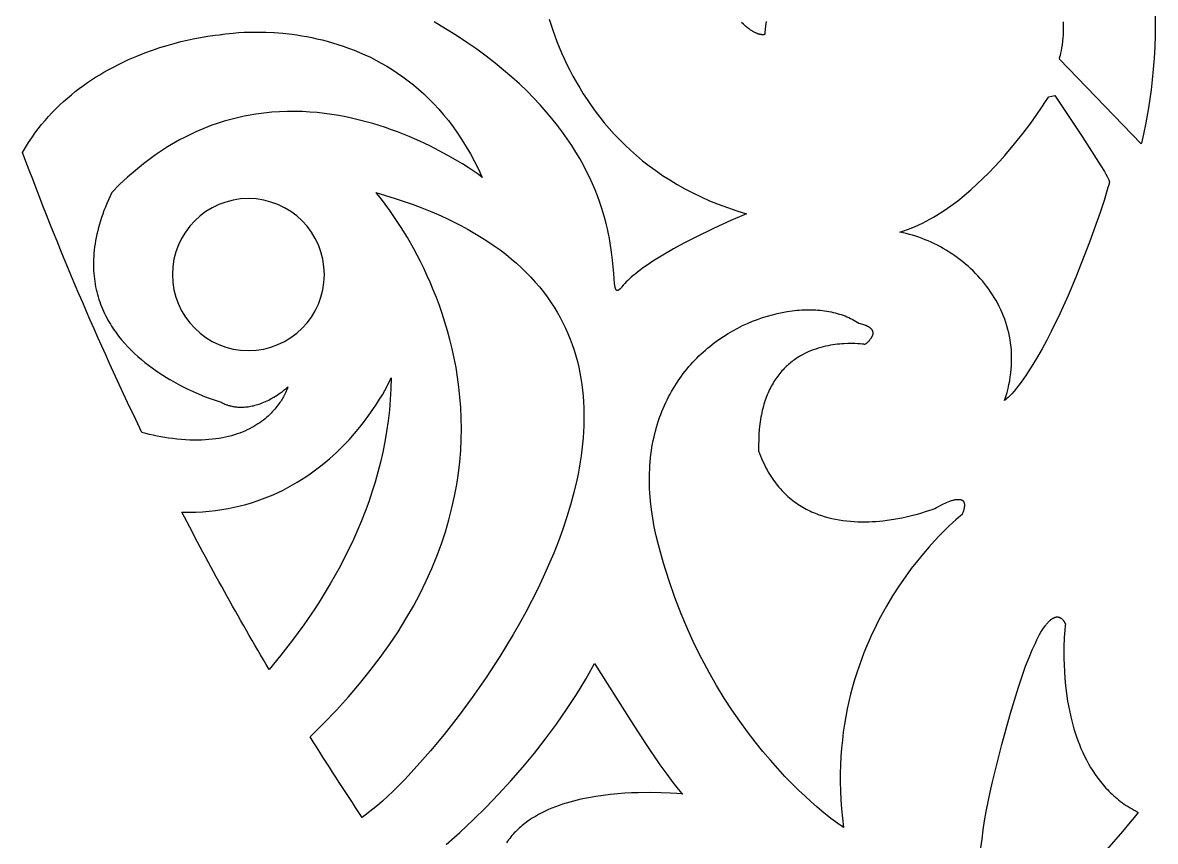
# Model space of a CAD drawing. Extents: x -3008 to 184, y 2842 to 4842.
# Drawn here: x -2734.9 to -2467.4, y 3415 to 3608.3 of the extents above; entities that cross this region are included whole.
import ezdxf

# ---------------------------------------------------------------- set-up
doc = ezdxf.new("R2010")
doc.units = 0
doc.layers.add('LAYER_1', color=7, linetype='CONTINUOUS')

msp = doc.modelspace()

# ---------------------------------------------------------------- linework, layer by layer
at = {"layer": 'LAYER_1'}
for points in [[(-2467.46, 3611.09), (-2467.4, 3608.21), (-2467.42, 3605.38), (-2467.51, 3602.61), (-2467.67, 3599.92), (-2467.88, 3597.32), (-2468.13, 3594.84), (-2468.41, 3592.49), (-2469.02, 3588.24), (-2469.64, 3584.7), (-2470.18, 3582.01), (-2470.68, 3579.85), (-2470.71, 3579.69), (-2490.08, 3599.78), (-2490.06, 3599.84), (-2490.01, 3600.01), (-2489.92, 3600.29), (-2489.82, 3600.67), (-2489.7, 3601.15), (-2489.58, 3601.72), (-2489.45, 3602.39), (-2489.33, 3603.13), (-2489.23, 3603.96), (-2489.14, 3604.86), (-2489.11, 3605.33), (-2489.08, 3605.82), (-2489.07, 3606.33), (-2489.06, 3606.86), (-2489.07, 3607.39), (-2489.08, 3607.95), (-2489.11, 3608.51)], [(-2610.61, 3609.13), (-2609.75, 3606.56), (-2609.27, 3605.25), (-2608.76, 3603.92), (-2608.22, 3602.57), (-2607.64, 3601.22), (-2607.03, 3599.85), (-2606.37, 3598.47), (-2605.68, 3597.09), (-2604.95, 3595.71), (-2604.18, 3594.32), (-2603.37, 3592.93), (-2602.51, 3591.54), (-2601.61, 3590.16), (-2600.67, 3588.78), (-2599.68, 3587.41), (-2598.64, 3586.04), (-2597.55, 3584.69), (-2596.42, 3583.36), (-2595.23, 3582.04), (-2593.99, 3580.73), (-2592.7, 3579.45), (-2591.35, 3578.19), (-2589.96, 3576.95), (-2588.5, 3575.73), (-2586.99, 3574.55), (-2585.42, 3573.39), (-2583.78, 3572.27), (-2582.09, 3571.18), (-2580.34, 3570.12), (-2578.53, 3569.1), (-2576.65, 3568.12), (-2574.7, 3567.19), (-2572.69, 3566.29), (-2570.62, 3565.45), (-2568.47, 3564.65), (-2566.26, 3563.89), (-2563.97, 3563.2), (-2567.66, 3561.62), (-2571.58, 3559.83), (-2576.26, 3557.55), (-2578.74, 3556.26), (-2581.24, 3554.89), (-2583.7, 3553.47), (-2584.9, 3552.74), (-2586.06, 3552), (-2587.19, 3551.25), (-2588.27, 3550.5), (-2589.3, 3549.74), (-2590.27, 3548.98), (-2590.72, 3548.61), (-2591.17, 3548.23), (-2591.59, 3547.85), (-2591.99, 3547.47), (-2592.37, 3547.1), (-2592.73, 3546.72), (-2593.07, 3546.35), (-2593.38, 3545.98), (-2593.53, 3545.8), (-2593.67, 3545.65), (-2593.73, 3545.58), (-2593.8, 3545.51), (-2593.86, 3545.45), (-2593.92, 3545.39), (-2593.98, 3545.34), (-2594.03, 3545.3), (-2594.09, 3545.25), (-2594.14, 3545.22), (-2594.19, 3545.18), (-2594.24, 3545.16), (-2594.28, 3545.13), (-2594.33, 3545.11), (-2594.37, 3545.1), (-2594.41, 3545.09), (-2594.45, 3545.08), (-2594.49, 3545.08), (-2594.53, 3545.09), (-2594.57, 3545.09), (-2594.6, 3545.11), (-2594.63, 3545.12), (-2594.66, 3545.14), (-2594.69, 3545.17), (-2594.72, 3545.2), (-2594.75, 3545.23), (-2594.78, 3545.27), (-2594.8, 3545.31), (-2594.83, 3545.36), (-2594.85, 3545.41), (-2594.88, 3545.46), (-2594.9, 3545.52), (-2594.92, 3545.59), (-2594.94, 3545.65), (-2594.96, 3545.73), (-2594.98, 3545.8), (-2594.99, 3545.88), (-2595.01, 3545.96), (-2595.04, 3546.14), (-2595.07, 3546.34), (-2595.13, 3546.77), (-2595.23, 3547.82), (-2595.32, 3549.09), (-2595.61, 3552.29), (-2595.83, 3554.17), (-2596.15, 3556.24), (-2596.34, 3557.34), (-2596.56, 3558.48), (-2596.82, 3559.66), (-2597.11, 3560.87), (-2597.44, 3562.12), (-2597.81, 3563.4), (-2598.22, 3564.72), (-2598.67, 3566.07), (-2599.18, 3567.44), (-2599.73, 3568.85), (-2600.34, 3570.28), (-2601, 3571.73), (-2601.72, 3573.21), (-2602.5, 3574.71), (-2603.35, 3576.23), (-2604.26, 3577.77), (-2605.24, 3579.33), (-2606.3, 3580.9), (-2607.42, 3582.48), (-2608.63, 3584.08), (-2609.91, 3585.69), (-2611.28, 3587.31), (-2612.73, 3588.94), (-2614.27, 3590.57), (-2615.89, 3592.2), (-2617.61, 3593.85), (-2619.43, 3595.49), (-2621.34, 3597.13), (-2623.36, 3598.77), (-2625.48, 3600.41), (-2627.7, 3602.04), (-2630.03, 3603.67), (-2632.48, 3605.29), (-2635.04, 3606.9), (-2637.71, 3608.5)], [(-2559.33, 3608.6), (-2559.48, 3607.55), (-2559.57, 3606.69), (-2559.63, 3606.06), (-2559.66, 3605.66), (-2559.67, 3605.55), (-2559.67, 3605.53), (-2559.67, 3605.52), (-2559.67, 3605.52), (-2559.67, 3605.52), (-2559.68, 3605.52), (-2559.69, 3605.51), (-2559.71, 3605.51), (-2559.73, 3605.51), (-2559.76, 3605.5), (-2559.79, 3605.5), (-2559.83, 3605.49), (-2559.88, 3605.49), (-2559.92, 3605.48), (-2559.98, 3605.48), (-2560.04, 3605.48), (-2560.1, 3605.48), (-2560.17, 3605.48), (-2560.24, 3605.49), (-2560.32, 3605.49), (-2560.4, 3605.5), (-2560.49, 3605.51), (-2560.58, 3605.53), (-2560.67, 3605.54), (-2560.78, 3605.57), (-2560.88, 3605.59), (-2560.99, 3605.62), (-2561.1, 3605.65), (-2561.22, 3605.69), (-2561.35, 3605.73), (-2561.47, 3605.78), (-2561.61, 3605.83), (-2561.74, 3605.89), (-2561.88, 3605.96), (-2562.03, 3606.03), (-2562.18, 3606.1), (-2562.33, 3606.19), (-2562.49, 3606.28), (-2562.65, 3606.37), (-2562.82, 3606.48), (-2562.99, 3606.59), (-2563.16, 3606.71), (-2563.34, 3606.84), (-2563.52, 3606.97), (-2563.71, 3607.12), (-2563.9, 3607.27), (-2564.09, 3607.44), (-2564.29, 3607.61), (-2564.69, 3607.98), (-2565.11, 3608.4)], [(-2508.59, 3413.5), (-2508.34, 3415.58), (-2508.06, 3417.71), (-2507.72, 3419.88), (-2507.34, 3422.1), (-2506.9, 3424.37), (-2506.41, 3426.68), (-2505.86, 3429.05), (-2503.66, 3437.86), (-2501.62, 3445.27), (-2499.75, 3451.4), (-2498.87, 3454.02), (-2498.03, 3456.36), (-2497.23, 3458.44), (-2496.47, 3460.27), (-2495.74, 3461.86), (-2495.4, 3462.57), (-2495.06, 3463.23), (-2494.73, 3463.84), (-2494.41, 3464.4), (-2494.1, 3464.91), (-2493.8, 3465.37), (-2493.51, 3465.79), (-2493.36, 3465.98), (-2493.22, 3466.17), (-2493.08, 3466.34), (-2492.95, 3466.5), (-2492.81, 3466.66), (-2492.68, 3466.8), (-2492.55, 3466.93), (-2492.43, 3467.06), (-2492.3, 3467.17), (-2492.18, 3467.28), (-2492.06, 3467.38), (-2491.94, 3467.47), (-2491.88, 3467.51), (-2491.83, 3467.55), (-2491.77, 3467.59), (-2491.71, 3467.63), (-2491.66, 3467.66), (-2491.6, 3467.7), (-2491.55, 3467.73), (-2491.49, 3467.76), (-2491.44, 3467.79), (-2491.38, 3467.81), (-2491.33, 3467.83), (-2491.28, 3467.86), (-2491.23, 3467.88), (-2491.18, 3467.9), (-2491.13, 3467.91), (-2491.07, 3467.93), (-2491.03, 3467.94), (-2490.98, 3467.96), (-2490.93, 3467.97), (-2490.88, 3467.98), (-2490.83, 3467.99), (-2490.79, 3467.99), (-2490.74, 3468), (-2490.69, 3468), (-2490.65, 3468.01), (-2490.6, 3468.01), (-2490.56, 3468.01), (-2490.52, 3468.01), (-2490.47, 3468), (-2490.43, 3468), (-2490.39, 3468), (-2490.35, 3467.99), (-2490.3, 3467.98), (-2490.26, 3467.98), (-2490.22, 3467.97), (-2490.18, 3467.96), (-2490.15, 3467.95), (-2490.11, 3467.94), (-2490.07, 3467.92), (-2490.03, 3467.91), (-2490, 3467.89), (-2489.96, 3467.88), (-2489.92, 3467.86), (-2489.89, 3467.85), (-2489.85, 3467.83), (-2489.82, 3467.81), (-2489.78, 3467.79), (-2489.75, 3467.77), (-2489.72, 3467.75), (-2489.69, 3467.73), (-2489.65, 3467.71), (-2489.62, 3467.69), (-2489.59, 3467.66), (-2489.56, 3467.64), (-2489.53, 3467.61), (-2489.5, 3467.59), (-2489.45, 3467.54), (-2489.39, 3467.49), (-2489.34, 3467.44), (-2489.29, 3467.38), (-2489.24, 3467.33), (-2489.19, 3467.27), (-2489.15, 3467.22), (-2489.1, 3467.16), (-2489.06, 3467.11), (-2489.02, 3467.05), (-2488.99, 3467), (-2488.95, 3466.94), (-2488.89, 3466.84), (-2488.83, 3466.74), (-2488.78, 3466.65), (-2488.74, 3466.56), (-2488.71, 3466.49), (-2488.68, 3466.43), (-2488.66, 3466.39), (-2488.65, 3466.35), (-2488.69, 3465.97), (-2488.79, 3464.88), (-2488.9, 3463.17), (-2488.98, 3460.91), (-2489, 3459.61), (-2488.99, 3458.2), (-2488.95, 3456.7), (-2488.88, 3455.12), (-2488.76, 3453.46), (-2488.6, 3451.74), (-2488.38, 3449.96), (-2488.11, 3448.15), (-2487.77, 3446.3), (-2487.37, 3444.43), (-2487.14, 3443.49), (-2486.89, 3442.55), (-2486.63, 3441.61), (-2486.34, 3440.68), (-2486.03, 3439.74), (-2485.69, 3438.81), (-2485.34, 3437.88), (-2484.96, 3436.96), (-2484.56, 3436.04), (-2484.13, 3435.14), (-2483.68, 3434.25), (-2483.2, 3433.36), (-2482.7, 3432.49), (-2482.16, 3431.64), (-2481.6, 3430.8), (-2481.01, 3429.97), (-2480.39, 3429.17), (-2480.07, 3428.77), (-2479.74, 3428.38), (-2479.41, 3428), (-2479.06, 3427.62), (-2478.71, 3427.24), (-2478.35, 3426.87), (-2477.98, 3426.51), (-2477.61, 3426.15), (-2477.22, 3425.8), (-2476.83, 3425.46), (-2476.43, 3425.12), (-2476.02, 3424.79), (-2475.6, 3424.46), (-2475.17, 3424.15), (-2474.74, 3423.84), (-2474.29, 3423.53), (-2473.84, 3423.24), (-2473.37, 3422.95), (-2472.9, 3422.67), (-2472.42, 3422.4), (-2471.93, 3422.13), (-2471.43, 3421.87), (-2472.37, 3420.69), (-2473.31, 3419.55), (-2475.18, 3417.37), (-2478.82, 3413.14)], [(-2634.87, 3414.29), (-2631.68, 3417.15), (-2628.55, 3420.09), (-2625.49, 3423.11), (-2622.51, 3426.2), (-2619.61, 3429.35), (-2616.79, 3432.58), (-2614.06, 3435.88), (-2611.42, 3439.24), (-2608.88, 3442.67), (-2606.45, 3446.17), (-2604.13, 3449.72), (-2601.93, 3453.34), (-2599.84, 3457.03), (-2591.32, 3443.49), (-2587.83, 3438.15), (-2584.41, 3433.12), (-2582.82, 3430.89), (-2581.37, 3428.95), (-2580.71, 3428.1), (-2580.1, 3427.35), (-2579.54, 3426.71), (-2579.28, 3426.43), (-2579.04, 3426.18), (-2579.39, 3426.22), (-2580.41, 3426.3), (-2582.02, 3426.41), (-2584.12, 3426.5), (-2586.66, 3426.55), (-2589.55, 3426.52), (-2591.1, 3426.46), (-2592.72, 3426.38), (-2594.37, 3426.25), (-2596.07, 3426.09), (-2597.8, 3425.88), (-2599.55, 3425.63), (-2601.31, 3425.32), (-2603.07, 3424.95), (-2603.94, 3424.75), (-2604.81, 3424.53), (-2605.68, 3424.29), (-2606.54, 3424.04), (-2607.4, 3423.77), (-2608.24, 3423.48), (-2609.08, 3423.17), (-2609.91, 3422.85), (-2610.72, 3422.51), (-2611.52, 3422.14), (-2612.3, 3421.76), (-2613.07, 3421.35), (-2613.83, 3420.93), (-2614.56, 3420.48), (-2615.28, 3420.01), (-2615.63, 3419.77), (-2615.97, 3419.52), (-2616.31, 3419.26), (-2616.65, 3419), (-2616.97, 3418.74), (-2617.3, 3418.46), (-2617.61, 3418.19), (-2617.92, 3417.9), (-2618.22, 3417.61), (-2618.52, 3417.31), (-2618.81, 3417.01), (-2619.09, 3416.7), (-2619.37, 3416.38), (-2619.64, 3416.06), (-2619.9, 3415.73), (-2620.16, 3415.39), (-2620.4, 3415.05), (-2620.64, 3414.7)]]:
    msp.add_lwpolyline(points, dxfattribs=at)
for points in [[(-2734.94, 3577.68), (-2734.25, 3578.86), (-2733.54, 3580), (-2732.81, 3581.11), (-2732.05, 3582.2), (-2731.27, 3583.24), (-2730.46, 3584.26), (-2729.64, 3585.25), (-2728.8, 3586.2), (-2727.95, 3587.13), (-2727.07, 3588.02), (-2726.18, 3588.89), (-2725.28, 3589.72), (-2724.37, 3590.53), (-2723.44, 3591.31), (-2722.5, 3592.07), (-2721.56, 3592.79), (-2720.6, 3593.49), (-2719.64, 3594.17), (-2718.68, 3594.82), (-2717.71, 3595.44), (-2716.73, 3596.04), (-2715.75, 3596.62), (-2714.78, 3597.17), (-2713.8, 3597.7), (-2711.85, 3598.69), (-2709.91, 3599.6), (-2708, 3600.42), (-2706.12, 3601.17), (-2704.28, 3601.84), (-2702.5, 3602.44), (-2700.77, 3602.97), (-2699.12, 3603.44), (-2697.54, 3603.85), (-2696.05, 3604.2), (-2694.66, 3604.5), (-2693.38, 3604.76), (-2691.17, 3605.14), (-2689.5, 3605.37), (-2688.44, 3605.49), (-2688.17, 3605.51), (-2688.1, 3605.52), (-2688.08, 3605.52), (-2688.08, 3605.52), (-2688.08, 3605.52), (-2688.07, 3605.52), (-2688.07, 3605.52), (-2688.04, 3605.53), (-2687.95, 3605.54), (-2687.59, 3605.6), (-2687, 3605.68), (-2686.19, 3605.78), (-2685.18, 3605.88), (-2683.98, 3605.97), (-2682.6, 3606.05), (-2681.06, 3606.1), (-2679.36, 3606.12), (-2677.52, 3606.08), (-2675.56, 3605.99), (-2673.47, 3605.82), (-2671.29, 3605.58), (-2670.16, 3605.42), (-2669.01, 3605.25), (-2667.84, 3605.04), (-2666.65, 3604.81), (-2665.44, 3604.55), (-2664.22, 3604.26), (-2662.99, 3603.95), (-2661.74, 3603.6), (-2660.49, 3603.21), (-2659.22, 3602.8), (-2657.95, 3602.34), (-2656.67, 3601.85), (-2655.39, 3601.32), (-2654.1, 3600.76), (-2652.81, 3600.15), (-2651.52, 3599.5), (-2650.24, 3598.8), (-2648.96, 3598.06), (-2647.68, 3597.27), (-2646.41, 3596.44), (-2645.14, 3595.56), (-2643.89, 3594.63), (-2642.65, 3593.64), (-2641.42, 3592.6), (-2640.2, 3591.51), (-2639, 3590.37), (-2637.82, 3589.16), (-2636.65, 3587.9), (-2635.51, 3586.58), (-2634.39, 3585.2), (-2633.29, 3583.76), (-2632.22, 3582.25), (-2631.17, 3580.68), (-2630.15, 3579.04), (-2629.16, 3577.33), (-2628.2, 3575.56), (-2627.27, 3573.72), (-2626.38, 3571.8), (-2626.93, 3572.21), (-2627.6, 3572.69), (-2628.52, 3573.33), (-2629.69, 3574.1), (-2631.08, 3574.98), (-2632.69, 3575.95), (-2634.51, 3576.99), (-2636.53, 3578.09), (-2638.73, 3579.21), (-2641.12, 3580.34), (-2643.67, 3581.45), (-2646.38, 3582.53), (-2647.79, 3583.05), (-2649.24, 3583.55), (-2650.72, 3584.04), (-2652.23, 3584.5), (-2653.77, 3584.93), (-2655.35, 3585.34), (-2656.95, 3585.72), (-2658.58, 3586.07), (-2660.24, 3586.38), (-2661.92, 3586.66), (-2663.62, 3586.89), (-2665.35, 3587.08), (-2667.1, 3587.23), (-2668.87, 3587.32), (-2670.66, 3587.37), (-2672.46, 3587.36), (-2674.28, 3587.29), (-2676.12, 3587.17), (-2677.97, 3586.98), (-2679.83, 3586.73), (-2681.7, 3586.41), (-2682.64, 3586.23), (-2683.58, 3586.03), (-2684.52, 3585.81), (-2685.47, 3585.57), (-2686.42, 3585.31), (-2687.37, 3585.04), (-2688.32, 3584.74), (-2689.27, 3584.42), (-2690.22, 3584.09), (-2691.17, 3583.73), (-2692.13, 3583.36), (-2693.08, 3582.96), (-2694.04, 3582.54), (-2694.99, 3582.1), (-2695.95, 3581.64), (-2696.9, 3581.15), (-2697.86, 3580.64), (-2698.81, 3580.11), (-2699.77, 3579.56), (-2700.72, 3578.98), (-2701.67, 3578.38), (-2702.62, 3577.75), (-2703.57, 3577.1), (-2704.52, 3576.42), (-2705.47, 3575.72), (-2706.42, 3575), (-2707.36, 3574.24), (-2708.3, 3573.46), (-2709.24, 3572.66), (-2710.18, 3571.83), (-2712.05, 3570.08), (-2713.9, 3568.22), (-2714.7, 3566.49), (-2715.06, 3565.64), (-2715.4, 3564.79), (-2715.73, 3563.96), (-2716.03, 3563.14), (-2716.31, 3562.32), (-2716.57, 3561.51), (-2716.81, 3560.72), (-2717.03, 3559.93), (-2717.22, 3559.15), (-2717.41, 3558.38), (-2717.57, 3557.61), (-2717.71, 3556.86), (-2717.83, 3556.12), (-2717.94, 3555.38), (-2718.03, 3554.65), (-2718.1, 3553.93), (-2718.15, 3553.22), (-2718.19, 3552.52), (-2718.21, 3551.83), (-2718.22, 3551.14), (-2718.2, 3550.47), (-2718.18, 3549.8), (-2718.13, 3549.14), (-2718.08, 3548.49), (-2718, 3547.84), (-2717.92, 3547.21), (-2717.82, 3546.58), (-2717.7, 3545.96), (-2717.57, 3545.35), (-2717.43, 3544.75), (-2717.28, 3544.15), (-2717.11, 3543.56), (-2716.93, 3542.98), (-2716.74, 3542.41), (-2716.54, 3541.85), (-2716.32, 3541.3), (-2716.09, 3540.75), (-2715.86, 3540.21), (-2715.61, 3539.68), (-2715.35, 3539.15), (-2715.09, 3538.63), (-2714.81, 3538.12), (-2714.52, 3537.62), (-2714.23, 3537.13), (-2713.92, 3536.64), (-2713.61, 3536.16), (-2713.29, 3535.69), (-2712.96, 3535.23), (-2712.63, 3534.77), (-2712.28, 3534.32), (-2711.58, 3533.44), (-2710.84, 3532.59), (-2710.09, 3531.77), (-2709.32, 3530.98), (-2708.52, 3530.22), (-2707.71, 3529.48), (-2706.89, 3528.77), (-2706.06, 3528.09), (-2705.22, 3527.43), (-2704.37, 3526.8), (-2703.52, 3526.2), (-2702.67, 3525.62), (-2701.82, 3525.07), (-2700.98, 3524.54), (-2700.14, 3524.04), (-2699.3, 3523.57), (-2697.68, 3522.69), (-2696.11, 3521.9), (-2694.63, 3521.21), (-2693.25, 3520.6), (-2692, 3520.09), (-2690.88, 3519.66), (-2689.92, 3519.32), (-2688.56, 3518.87), (-2688.08, 3518.72), (-2688.06, 3518.71), (-2688, 3518.67), (-2687.91, 3518.62), (-2687.78, 3518.55), (-2687.62, 3518.47), (-2687.42, 3518.37), (-2687.19, 3518.27), (-2686.92, 3518.17), (-2686.78, 3518.12), (-2686.62, 3518.06), (-2686.46, 3518.01), (-2686.29, 3517.96), (-2686.12, 3517.91), (-2685.93, 3517.86), (-2685.74, 3517.82), (-2685.54, 3517.77), (-2685.33, 3517.73), (-2685.12, 3517.69), (-2684.9, 3517.66), (-2684.67, 3517.63), (-2684.43, 3517.6), (-2684.19, 3517.58), (-2683.94, 3517.56), (-2683.68, 3517.55), (-2683.42, 3517.55), (-2683.15, 3517.55), (-2682.87, 3517.56), (-2682.59, 3517.57), (-2682.3, 3517.59), (-2682, 3517.62), (-2681.7, 3517.66), (-2681.39, 3517.7), (-2681.07, 3517.76), (-2680.75, 3517.82), (-2680.42, 3517.89), (-2680.09, 3517.98), (-2679.75, 3518.07), (-2679.4, 3518.17), (-2679.05, 3518.29), (-2678.69, 3518.42), (-2678.33, 3518.55), (-2677.96, 3518.71), (-2677.59, 3518.87), (-2677.21, 3519.04), (-2676.83, 3519.23), (-2676.44, 3519.44), (-2676.05, 3519.65), (-2675.65, 3519.89), (-2675.25, 3520.13), (-2674.84, 3520.39), (-2674.43, 3520.67), (-2674.01, 3520.96), (-2673.59, 3521.27), (-2673.16, 3521.6), (-2672.73, 3521.94), (-2672.29, 3522.31), (-2672.31, 3522.26), (-2672.35, 3522.14), (-2672.42, 3521.94), (-2672.52, 3521.66), (-2672.66, 3521.33), (-2672.84, 3520.93), (-2673.06, 3520.49), (-2673.33, 3520), (-2673.47, 3519.74), (-2673.63, 3519.46), (-2673.81, 3519.19), (-2673.99, 3518.9), (-2674.19, 3518.61), (-2674.4, 3518.31), (-2674.63, 3518), (-2674.87, 3517.69), (-2675.12, 3517.38), (-2675.39, 3517.06), (-2675.67, 3516.74), (-2675.97, 3516.42), (-2676.28, 3516.1), (-2676.61, 3515.77), (-2676.95, 3515.45), (-2677.32, 3515.13), (-2677.69, 3514.81), (-2678.09, 3514.5), (-2678.5, 3514.19), (-2678.93, 3513.88), (-2679.38, 3513.58), (-2679.85, 3513.28), (-2680.34, 3512.99), (-2680.84, 3512.71), (-2681.37, 3512.43), (-2681.91, 3512.17), (-2682.47, 3511.91), (-2683.06, 3511.67), (-2683.66, 3511.43), (-2684.29, 3511.21), (-2684.94, 3511), (-2685.61, 3510.81), (-2686.3, 3510.62), (-2687.02, 3510.46), (-2687.75, 3510.31), (-2688.51, 3510.17), (-2689.3, 3510.05), (-2690.1, 3509.95), (-2690.94, 3509.87), (-2691.79, 3509.81), (-2692.67, 3509.77), (-2693.58, 3509.75), (-2694.51, 3509.75), (-2695.46, 3509.77), (-2696.45, 3509.82), (-2697.46, 3509.89), (-2698.49, 3509.99), (-2699.55, 3510.11, -0.036924), (-2706.77, 3511.57, -0.023826)], [(-2667.05, 3439.72), (-2663.86, 3442.87), (-2660.84, 3446), (-2658, 3449.12), (-2655.34, 3452.23), (-2652.83, 3455.33), (-2650.49, 3458.41), (-2648.31, 3461.47), (-2646.28, 3464.52), (-2644.4, 3467.55), (-2642.66, 3470.56), (-2641.07, 3473.55), (-2639.61, 3476.51), (-2638.29, 3479.46), (-2637.09, 3482.37), (-2636.03, 3485.26), (-2635.08, 3488.13), (-2634.25, 3490.96), (-2633.53, 3493.77), (-2632.92, 3496.54), (-2632.41, 3499.28), (-2632.01, 3501.98), (-2631.7, 3504.66), (-2631.48, 3507.29), (-2631.35, 3509.89), (-2631.31, 3512.44), (-2631.35, 3514.96), (-2631.46, 3517.44), (-2631.64, 3519.87), (-2631.89, 3522.26), (-2632.21, 3524.6), (-2632.58, 3526.9), (-2633.01, 3529.15), (-2633.49, 3531.35), (-2634.02, 3533.5), (-2634.59, 3535.6), (-2635.2, 3537.64), (-2635.85, 3539.63), (-2636.52, 3541.57), (-2637.22, 3543.44), (-2637.95, 3545.26), (-2638.69, 3547.03), (-2639.45, 3548.73), (-2640.22, 3550.36), (-2641, 3551.94), (-2642.55, 3554.89), (-2644.07, 3557.58), (-2645.54, 3559.99), (-2646.93, 3562.11), (-2648.18, 3563.94), (-2649.29, 3565.45), (-2650.2, 3566.65), (-2650.9, 3567.51), (-2651.34, 3568.04), (-2651.45, 3568.17), (-2651.48, 3568.21), (-2651.49, 3568.21), (-2651.49, 3568.22), (-2649.2, 3567.55), (-2646.98, 3566.85), (-2644.82, 3566.13), (-2642.72, 3565.39), (-2640.68, 3564.62), (-2638.71, 3563.83), (-2636.79, 3563.01), (-2634.94, 3562.17), (-2633.14, 3561.31), (-2631.41, 3560.42), (-2629.73, 3559.51), (-2628.11, 3558.58), (-2626.55, 3557.63), (-2625.04, 3556.66), (-2623.58, 3555.67), (-2622.19, 3554.66), (-2620.84, 3553.63), (-2619.55, 3552.59), (-2618.31, 3551.52), (-2617.13, 3550.43), (-2615.99, 3549.33), (-2614.91, 3548.21), (-2613.87, 3547.08), (-2612.89, 3545.93), (-2611.95, 3544.76), (-2611.07, 3543.58), (-2610.23, 3542.38), (-2609.43, 3541.17), (-2608.68, 3539.94), (-2607.98, 3538.7), (-2607.32, 3537.45), (-2606.71, 3536.18), (-2606.14, 3534.9), (-2605.61, 3533.62), (-2605.13, 3532.31), (-2604.68, 3531), (-2604.28, 3529.68), (-2603.92, 3528.35), (-2603.6, 3527.01), (-2603.31, 3525.66), (-2603.06, 3524.3), (-2602.85, 3522.93), (-2602.68, 3521.55), (-2602.55, 3520.17), (-2602.45, 3518.78), (-2602.38, 3517.38), (-2602.35, 3515.98), (-2602.35, 3514.57), (-2602.38, 3513.16), (-2602.45, 3511.74), (-2602.55, 3510.32), (-2602.68, 3508.89), (-2602.84, 3507.47), (-2603.02, 3506.03), (-2603.24, 3504.6), (-2603.49, 3503.16), (-2603.76, 3501.72), (-2604.06, 3500.28), (-2604.74, 3497.4), (-2605.51, 3494.52), (-2606.39, 3491.64), (-2607.35, 3488.77), (-2608.39, 3485.91), (-2609.51, 3483.06), (-2610.7, 3480.23), (-2611.97, 3477.43), (-2613.29, 3474.65), (-2614.67, 3471.89), (-2616.11, 3469.17), (-2617.58, 3466.49), (-2619.1, 3463.84), (-2622.25, 3458.68), (-2625.49, 3453.72), (-2628.79, 3448.98), (-2632.11, 3444.49), (-2635.4, 3440.29), (-2638.62, 3436.4), (-2641.73, 3432.85), (-2644.69, 3429.67), (-2647.45, 3426.88), (-2648.74, 3425.64), (-2649.97, 3424.51), (-2651.13, 3423.49), (-2652.21, 3422.59), (-2654.71, 3420.67, -0.007523)], [(-2697.32, 3492.73), (-2695.67, 3492.72), (-2694.05, 3492.76), (-2692.47, 3492.85), (-2690.91, 3492.98), (-2689.39, 3493.15), (-2687.89, 3493.36), (-2686.43, 3493.61), (-2684.99, 3493.9), (-2683.59, 3494.23), (-2682.22, 3494.59), (-2680.88, 3494.99), (-2679.56, 3495.41), (-2678.28, 3495.87), (-2677.03, 3496.36), (-2675.8, 3496.87), (-2674.61, 3497.41), (-2673.44, 3497.97), (-2672.3, 3498.56), (-2671.19, 3499.17), (-2670.11, 3499.8), (-2669.06, 3500.44), (-2668.03, 3501.11), (-2667.04, 3501.79), (-2666.07, 3502.48), (-2665.13, 3503.19), (-2664.21, 3503.9), (-2663.32, 3504.63), (-2662.46, 3505.36), (-2661.63, 3506.1), (-2660.82, 3506.85), (-2660.04, 3507.6), (-2659.28, 3508.35), (-2657.85, 3509.85), (-2656.52, 3511.34), (-2655.3, 3512.81), (-2654.17, 3514.25), (-2653.14, 3515.64), (-2652.21, 3516.97), (-2651.37, 3518.23), (-2650.63, 3519.41), (-2649.98, 3520.49), (-2649.42, 3521.47), (-2648.95, 3522.34), (-2648.57, 3523.07), (-2648.07, 3524.09), (-2647.94, 3524.36), (-2647.91, 3524.43), (-2647.91, 3524.45), (-2647.9, 3524.46), (-2647.9, 3524.46), (-2647.97, 3521.88), (-2648.11, 3519.33), (-2648.33, 3516.8), (-2648.62, 3514.29), (-2648.97, 3511.81), (-2649.4, 3509.36), (-2649.89, 3506.93), (-2650.43, 3504.53), (-2651.04, 3502.16), (-2651.71, 3499.81), (-2652.44, 3497.49), (-2653.21, 3495.2), (-2654.04, 3492.93), (-2654.92, 3490.69), (-2655.85, 3488.48), (-2656.82, 3486.3), (-2657.83, 3484.15), (-2658.89, 3482.03), (-2659.98, 3479.94), (-2661.11, 3477.88), (-2662.27, 3475.85), (-2663.47, 3473.85), (-2664.7, 3471.88), (-2665.95, 3469.94), (-2668.53, 3466.16), (-2671.2, 3462.52), (-2673.94, 3459), (-2676.73, 3455.62, -0.014066)]]:
    msp.add_lwpolyline(points, format="xyb", close=True, dxfattribs=at)
for points in [[(-2527.74, 3558.89), (-2526.84, 3559.18), (-2525.94, 3559.49), (-2525.05, 3559.83), (-2524.16, 3560.2), (-2523.28, 3560.59), (-2522.4, 3561.01), (-2521.53, 3561.45), (-2520.67, 3561.91), (-2519.82, 3562.4), (-2518.97, 3562.9), (-2518.14, 3563.43), (-2517.31, 3563.97), (-2516.49, 3564.53), (-2515.68, 3565.1), (-2514.08, 3566.3), (-2512.52, 3567.55), (-2511.01, 3568.84), (-2509.54, 3570.16), (-2508.11, 3571.51), (-2506.73, 3572.88), (-2505.4, 3574.26), (-2504.13, 3575.64), (-2502.91, 3577), (-2500.63, 3579.68), (-2498.61, 3582.23), (-2496.84, 3584.57), (-2495.36, 3586.63), (-2494.18, 3588.36), (-2493.31, 3589.68), (-2492.78, 3590.52), (-2492.64, 3590.74), (-2492.6, 3590.8), (-2492.6, 3590.81), (-2492.59, 3590.81), (-2492.59, 3590.81), (-2491.16, 3591.17), (-2484.7, 3581.49), (-2480.26, 3574.53), (-2479.44, 3573.15), (-2479.09, 3572.55), (-2478.8, 3572.02), (-2478.57, 3571.56), (-2478.47, 3571.37), (-2478.39, 3571.19), (-2478.36, 3571.12), (-2478.33, 3571.04), (-2478.3, 3570.97), (-2478.29, 3570.94), (-2478.28, 3570.91), (-2478.27, 3570.88), (-2478.27, 3570.86), (-2478.26, 3570.83), (-2478.26, 3570.81), (-2478.25, 3570.79), (-2478.25, 3570.76), (-2478.25, 3570.75), (-2478.25, 3570.73), (-2478.25, 3570.71), (-2478.25, 3570.69), (-2478.25, 3570.66), (-2478.26, 3570.63), (-2478.27, 3570.56), (-2478.28, 3570.48), (-2478.33, 3570.28), (-2478.39, 3570.03), (-2478.58, 3569.37), (-2479.52, 3566.32), (-2480.45, 3563.52), (-2482.96, 3556.5), (-2486.18, 3548.27), (-2488.01, 3543.94), (-2489.96, 3539.61), (-2492.01, 3535.38), (-2493.06, 3533.33), (-2494.13, 3531.33), (-2495.22, 3529.42), (-2496.32, 3527.58), (-2497.42, 3525.85), (-2497.98, 3525.02), (-2498.53, 3524.22), (-2499.09, 3523.46), (-2499.65, 3522.72), (-2500.21, 3522.02), (-2500.77, 3521.36), (-2501.33, 3520.73), (-2501.88, 3520.14), (-2502.16, 3519.86), (-2502.44, 3519.59), (-2502.72, 3519.33), (-2503, 3519.08), (-2502.69, 3520.03), (-2502.42, 3520.98), (-2502.18, 3521.92), (-2501.97, 3522.86), (-2501.79, 3523.79), (-2501.65, 3524.71), (-2501.53, 3525.62), (-2501.44, 3526.53), (-2501.38, 3527.42), (-2501.35, 3528.31), (-2501.34, 3529.19), (-2501.37, 3530.07), (-2501.41, 3530.93), (-2501.49, 3531.79), (-2501.59, 3532.63), (-2501.72, 3533.47), (-2501.87, 3534.3), (-2502.04, 3535.12), (-2502.24, 3535.92), (-2502.46, 3536.72), (-2502.71, 3537.51), (-2502.98, 3538.29), (-2503.27, 3539.05), (-2503.58, 3539.81), (-2503.91, 3540.55), (-2504.26, 3541.29), (-2504.63, 3542.01), (-2505.02, 3542.72), (-2505.43, 3543.42), (-2505.85, 3544.1), (-2506.3, 3544.78), (-2506.76, 3545.44), (-2507.24, 3546.09), (-2507.74, 3546.73), (-2508.25, 3547.35), (-2508.77, 3547.96), (-2509.32, 3548.56), (-2509.87, 3549.14), (-2510.44, 3549.71), (-2511.02, 3550.27), (-2511.62, 3550.81), (-2512.23, 3551.33), (-2512.85, 3551.85), (-2513.48, 3552.34), (-2514.12, 3552.83), (-2514.77, 3553.3), (-2515.44, 3553.75), (-2516.11, 3554.18), (-2516.79, 3554.6), (-2517.48, 3555.01), (-2518.18, 3555.4), (-2518.88, 3555.77), (-2519.59, 3556.13), (-2520.31, 3556.47), (-2521.04, 3556.79), (-2521.77, 3557.09), (-2522.5, 3557.38), (-2523.24, 3557.65), (-2523.98, 3557.9), (-2524.73, 3558.14), (-2525.48, 3558.35), (-2526.23, 3558.55), (-2526.99, 3558.73)], [(-2584.77, 3485), (-2585.31, 3487.17), (-2585.76, 3489.29), (-2586.13, 3491.36), (-2586.43, 3493.39), (-2586.65, 3495.38), (-2586.8, 3497.33), (-2586.85, 3498.28), (-2586.88, 3499.23), (-2586.89, 3500.16), (-2586.89, 3501.08), (-2586.87, 3501.99), (-2586.83, 3502.89), (-2586.78, 3503.78), (-2586.71, 3504.66), (-2586.63, 3505.53), (-2586.53, 3506.39), (-2586.42, 3507.24), (-2586.29, 3508.07), (-2586.14, 3508.9), (-2585.98, 3509.71), (-2585.81, 3510.52), (-2585.62, 3511.31), (-2585.42, 3512.09), (-2585.21, 3512.86), (-2584.98, 3513.62), (-2584.74, 3514.37), (-2584.49, 3515.11), (-2584.22, 3515.84), (-2583.94, 3516.55), (-2583.65, 3517.26), (-2583.35, 3517.96), (-2583.04, 3518.64), (-2582.71, 3519.31), (-2582.38, 3519.98), (-2582.03, 3520.63), (-2581.67, 3521.27), (-2581.3, 3521.9), (-2580.93, 3522.52), (-2580.54, 3523.13), (-2580.14, 3523.73), (-2579.73, 3524.32), (-2579.31, 3524.9), (-2578.89, 3525.47), (-2578.46, 3526.02), (-2578.01, 3526.57), (-2577.56, 3527.11), (-2577.1, 3527.63), (-2576.64, 3528.15), (-2576.16, 3528.65), (-2575.68, 3529.14), (-2575.19, 3529.63), (-2574.7, 3530.1), (-2574.19, 3530.56), (-2573.69, 3531.01), (-2573.17, 3531.45), (-2572.65, 3531.88), (-2571.59, 3532.71), (-2570.52, 3533.49), (-2569.42, 3534.24), (-2568.31, 3534.94), (-2567.18, 3535.6), (-2566.04, 3536.22), (-2564.89, 3536.8), (-2563.73, 3537.33), (-2562.56, 3537.82), (-2561.39, 3538.28), (-2560.21, 3538.69), (-2559.04, 3539.06), (-2557.86, 3539.38), (-2556.69, 3539.67), (-2555.52, 3539.92), (-2554.35, 3540.12), (-2553.2, 3540.28), (-2552.06, 3540.41), (-2551.49, 3540.45), (-2550.92, 3540.49), (-2550.36, 3540.51), (-2549.81, 3540.53), (-2549.25, 3540.53), (-2548.7, 3540.53), (-2548.16, 3540.51), (-2547.62, 3540.49), (-2547.09, 3540.45), (-2546.56, 3540.41), (-2546.03, 3540.35), (-2545.51, 3540.28), (-2545, 3540.21), (-2544.49, 3540.12), (-2543.99, 3540.03), (-2543.5, 3539.92), (-2543.02, 3539.8), (-2542.54, 3539.68), (-2542.06, 3539.54), (-2541.6, 3539.39), (-2541.14, 3539.23), (-2540.7, 3539.07), (-2540.26, 3538.89), (-2539.82, 3538.7), (-2539.4, 3538.51), (-2538.99, 3538.3), (-2538.58, 3538.08), (-2538.19, 3537.85), (-2537.8, 3537.62), (-2537.43, 3537.37), (-2537.13, 3537.3), (-2536.86, 3537.23), (-2536.59, 3537.16), (-2536.35, 3537.08), (-2536.12, 3537), (-2535.9, 3536.91), (-2535.8, 3536.87), (-2535.7, 3536.83), (-2535.61, 3536.79), (-2535.51, 3536.74), (-2535.43, 3536.7), (-2535.34, 3536.65), (-2535.26, 3536.61), (-2535.18, 3536.56), (-2535.11, 3536.52), (-2535.03, 3536.47), (-2534.96, 3536.42), (-2534.9, 3536.37), (-2534.84, 3536.33), (-2534.78, 3536.28), (-2534.72, 3536.23), (-2534.67, 3536.18), (-2534.62, 3536.13), (-2534.57, 3536.08), (-2534.52, 3536.03), (-2534.48, 3535.98), (-2534.46, 3535.96), (-2534.44, 3535.93), (-2534.42, 3535.9), (-2534.4, 3535.88), (-2534.39, 3535.85), (-2534.37, 3535.83), (-2534.35, 3535.8), (-2534.34, 3535.78), (-2534.32, 3535.75), (-2534.31, 3535.73), (-2534.3, 3535.7), (-2534.28, 3535.67), (-2534.27, 3535.65), (-2534.26, 3535.62), (-2534.25, 3535.6), (-2534.24, 3535.57), (-2534.23, 3535.54), (-2534.22, 3535.52), (-2534.21, 3535.49), (-2534.2, 3535.47), (-2534.19, 3535.44), (-2534.18, 3535.41), (-2534.18, 3535.39), (-2534.17, 3535.36), (-2534.16, 3535.33), (-2534.16, 3535.31), (-2534.15, 3535.28), (-2534.15, 3535.26), (-2534.15, 3535.23), (-2534.14, 3535.2), (-2534.14, 3535.18), (-2534.14, 3535.15), (-2534.14, 3535.12), (-2534.13, 3535.1), (-2534.13, 3535.07), (-2534.13, 3535.05), (-2534.13, 3534.99), (-2534.14, 3534.94), (-2534.14, 3534.89), (-2534.15, 3534.84), (-2534.15, 3534.78), (-2534.16, 3534.73), (-2534.18, 3534.68), (-2534.19, 3534.63), (-2534.2, 3534.58), (-2534.22, 3534.53), (-2534.23, 3534.47), (-2534.25, 3534.42), (-2534.27, 3534.37), (-2534.29, 3534.32), (-2534.31, 3534.27), (-2534.33, 3534.22), (-2534.36, 3534.17), (-2534.38, 3534.12), (-2534.41, 3534.07), (-2534.44, 3534.02), (-2534.49, 3533.93), (-2534.55, 3533.83), (-2534.61, 3533.74), (-2534.68, 3533.65), (-2534.75, 3533.56), (-2534.81, 3533.47), (-2534.88, 3533.39), (-2534.96, 3533.3), (-2535.03, 3533.22), (-2535.17, 3533.07), (-2535.31, 3532.93), (-2535.45, 3532.8), (-2535.57, 3532.69), (-2535.69, 3532.59), (-2535.79, 3532.51), (-2535.94, 3532.39), (-2535.99, 3532.35), (-2536.07, 3532.36), (-2536.28, 3532.39), (-2536.63, 3532.43), (-2537.1, 3532.48), (-2537.69, 3532.52), (-2538.37, 3532.55), (-2539.15, 3532.57), (-2540.02, 3532.56), (-2540.96, 3532.52), (-2541.45, 3532.49), (-2541.96, 3532.45), (-2542.49, 3532.4), (-2543.02, 3532.33), (-2543.57, 3532.25), (-2544.13, 3532.16), (-2544.69, 3532.05), (-2545.27, 3531.93), (-2545.85, 3531.79), (-2546.44, 3531.64), (-2547.03, 3531.46), (-2547.62, 3531.27), (-2548.22, 3531.06), (-2548.82, 3530.82), (-2549.41, 3530.57), (-2550.01, 3530.29), (-2550.6, 3529.99), (-2550.89, 3529.83), (-2551.19, 3529.67), (-2551.48, 3529.5), (-2551.77, 3529.32), (-2552.06, 3529.13), (-2552.35, 3528.94), (-2552.63, 3528.74), (-2552.91, 3528.54), (-2553.19, 3528.33), (-2553.47, 3528.11), (-2553.75, 3527.88), (-2554.02, 3527.65), (-2554.29, 3527.41), (-2554.56, 3527.16), (-2554.82, 3526.91), (-2555.09, 3526.65), (-2555.34, 3526.38), (-2555.6, 3526.1), (-2555.85, 3525.81), (-2556.09, 3525.52), (-2556.34, 3525.21), (-2556.57, 3524.9), (-2556.81, 3524.58), (-2557.04, 3524.25), (-2557.26, 3523.92), (-2557.48, 3523.57), (-2557.7, 3523.22), (-2557.91, 3522.85), (-2558.11, 3522.48), (-2558.31, 3522.1), (-2558.5, 3521.71), (-2558.69, 3521.31), (-2558.88, 3520.9), (-2559.05, 3520.48), (-2559.22, 3520.05), (-2559.39, 3519.61), (-2559.54, 3519.16), (-2559.69, 3518.7), (-2559.84, 3518.23), (-2559.98, 3517.75), (-2560.11, 3517.26), (-2560.23, 3516.76), (-2560.35, 3516.25), (-2560.45, 3515.73), (-2560.55, 3515.2), (-2560.65, 3514.66), (-2560.81, 3513.54), (-2560.94, 3512.37), (-2561.03, 3511.16), (-2561.09, 3509.9), (-2561.12, 3508.6), (-2561.1, 3507.24), (-2560.88, 3506.63), (-2560.65, 3506.03), (-2560.41, 3505.44), (-2560.16, 3504.87), (-2559.91, 3504.31), (-2559.64, 3503.76), (-2559.38, 3503.23), (-2559.1, 3502.71), (-2558.81, 3502.21), (-2558.52, 3501.72), (-2558.22, 3501.24), (-2557.92, 3500.77), (-2557.61, 3500.32), (-2557.29, 3499.88), (-2556.97, 3499.45), (-2556.64, 3499.03), (-2556.3, 3498.63), (-2555.96, 3498.24), (-2555.61, 3497.86), (-2555.26, 3497.49), (-2554.9, 3497.13), (-2554.54, 3496.79), (-2554.17, 3496.45), (-2553.8, 3496.13), (-2553.42, 3495.81), (-2553.04, 3495.51), (-2552.65, 3495.22), (-2552.26, 3494.94), (-2551.87, 3494.67), (-2551.47, 3494.41), (-2551.07, 3494.15), (-2550.67, 3493.91), (-2550.26, 3493.68), (-2549.85, 3493.46), (-2549.43, 3493.25), (-2549.01, 3493.04), (-2548.59, 3492.85), (-2548.17, 3492.66), (-2547.75, 3492.49), (-2547.32, 3492.32), (-2546.89, 3492.16), (-2546.46, 3492.01), (-2546.03, 3491.86), (-2545.59, 3491.73), (-2544.72, 3491.48), (-2543.84, 3491.26), (-2542.96, 3491.08), (-2542.07, 3490.92), (-2541.19, 3490.78), (-2540.31, 3490.67), (-2539.42, 3490.59), (-2538.54, 3490.53), (-2537.67, 3490.49), (-2536.8, 3490.47), (-2535.94, 3490.47), (-2535.08, 3490.49), (-2534.24, 3490.53), (-2533.41, 3490.58), (-2532.58, 3490.65), (-2531.77, 3490.73), (-2530.2, 3490.93), (-2528.69, 3491.16), (-2527.27, 3491.43), (-2525.93, 3491.71), (-2524.68, 3492.01), (-2523.55, 3492.31), (-2522.54, 3492.59), (-2521.65, 3492.87), (-2520.9, 3493.11), (-2519.86, 3493.47), (-2519.49, 3493.61), (-2519.1, 3493.84), (-2518.65, 3494.09), (-2518.08, 3494.4), (-2517.42, 3494.72), (-2517.06, 3494.89), (-2516.7, 3495.05), (-2516.32, 3495.2), (-2515.94, 3495.34), (-2515.75, 3495.41), (-2515.56, 3495.47), (-2515.38, 3495.53), (-2515.19, 3495.58), (-2515.01, 3495.63), (-2514.83, 3495.67), (-2514.65, 3495.71), (-2514.47, 3495.74), (-2514.39, 3495.75), (-2514.3, 3495.76), (-2514.22, 3495.77), (-2514.14, 3495.78), (-2514.06, 3495.78), (-2513.98, 3495.78), (-2513.9, 3495.78), (-2513.82, 3495.78), (-2513.74, 3495.78), (-2513.67, 3495.77), (-2513.6, 3495.76), (-2513.56, 3495.76), (-2513.53, 3495.75), (-2513.49, 3495.75), (-2513.46, 3495.74), (-2513.43, 3495.73), (-2513.39, 3495.73), (-2513.36, 3495.72), (-2513.33, 3495.71), (-2513.3, 3495.7), (-2513.26, 3495.69), (-2513.23, 3495.68), (-2513.2, 3495.66), (-2513.17, 3495.65), (-2513.14, 3495.64), (-2513.12, 3495.63), (-2513.09, 3495.61), (-2513.06, 3495.6), (-2513.03, 3495.58), (-2513.01, 3495.56), (-2512.98, 3495.55), (-2512.95, 3495.53), (-2512.93, 3495.51), (-2512.91, 3495.49), (-2512.88, 3495.47), (-2512.86, 3495.45), (-2512.84, 3495.43), (-2512.81, 3495.4), (-2512.79, 3495.38), (-2512.77, 3495.36), (-2512.75, 3495.33), (-2512.73, 3495.31), (-2512.72, 3495.28), (-2512.7, 3495.25), (-2512.68, 3495.23), (-2512.66, 3495.2), (-2512.65, 3495.17), (-2512.63, 3495.14), (-2512.62, 3495.11), (-2512.61, 3495.07), (-2512.59, 3495.04), (-2512.58, 3495.01), (-2512.57, 3494.97), (-2512.56, 3494.94), (-2512.55, 3494.9), (-2512.54, 3494.86), (-2512.53, 3494.83), (-2512.52, 3494.79), (-2512.52, 3494.75), (-2512.51, 3494.71), (-2512.5, 3494.66), (-2512.5, 3494.62), (-2512.5, 3494.58), (-2512.49, 3494.53), (-2512.49, 3494.49), (-2512.49, 3494.44), (-2512.49, 3494.39), (-2512.49, 3494.3), (-2512.5, 3494.2), (-2512.51, 3494.09), (-2512.52, 3493.98), (-2512.54, 3493.87), (-2512.56, 3493.75), (-2512.58, 3493.63), (-2512.61, 3493.5), (-2512.64, 3493.37), (-2512.67, 3493.24), (-2512.71, 3493.1), (-2512.8, 3492.81), (-2512.91, 3492.5), (-2513.04, 3492.18), (-2513.42, 3491.87), (-2514.51, 3490.94), (-2515.27, 3490.25), (-2516.17, 3489.41), (-2517.19, 3488.43), (-2518.32, 3487.29), (-2519.53, 3486.01), (-2520.83, 3484.58), (-2522.19, 3483), (-2523.59, 3481.28), (-2525.04, 3479.42), (-2526.5, 3477.42), (-2527.98, 3475.27), (-2529.45, 3472.99), (-2530.9, 3470.56), (-2532.32, 3468), (-2533.01, 3466.67), (-2533.69, 3465.31), (-2534.35, 3463.91), (-2535, 3462.47), (-2535.63, 3461.01), (-2536.24, 3459.51), (-2536.82, 3457.97), (-2537.39, 3456.4), (-2537.93, 3454.8), (-2538.44, 3453.17), (-2538.92, 3451.51), (-2539.37, 3449.81), (-2539.79, 3448.08), (-2540.17, 3446.31), (-2540.52, 3444.52), (-2540.83, 3442.69), (-2541.1, 3440.83), (-2541.33, 3438.94), (-2541.52, 3437.01), (-2541.67, 3435.06), (-2541.77, 3433.07), (-2541.82, 3431.05), (-2541.82, 3429), (-2541.77, 3426.92), (-2541.66, 3424.81), (-2541.5, 3422.67), (-2541.29, 3420.49), (-2541.02, 3418.29), (-2541.37, 3418.52), (-2542.4, 3419.24), (-2544.01, 3420.45), (-2546.14, 3422.15), (-2547.37, 3423.2), (-2548.71, 3424.37), (-2550.14, 3425.67), (-2551.65, 3427.1), (-2553.23, 3428.67), (-2554.88, 3430.36), (-2556.58, 3432.19), (-2558.32, 3434.16), (-2560.1, 3436.26), (-2561.91, 3438.5), (-2563.74, 3440.88), (-2565.57, 3443.4), (-2567.4, 3446.06), (-2569.22, 3448.87), (-2571.02, 3451.81), (-2572.79, 3454.91), (-2574.52, 3458.15), (-2576.21, 3461.53), (-2577.83, 3465.06), (-2579.39, 3468.75), (-2580.88, 3472.58), (-2582.27, 3476.57), (-2583.58, 3480.71)]]:
    msp.add_lwpolyline(points, close=True, dxfattribs=at)
at = {"layer": 'LAYER_1', "extrusion": (0, 0, -1)}
msp.add_circle((2681.62, 3548.85), 17.94, dxfattribs=at)

doc.saveas('drawing.dxf')
